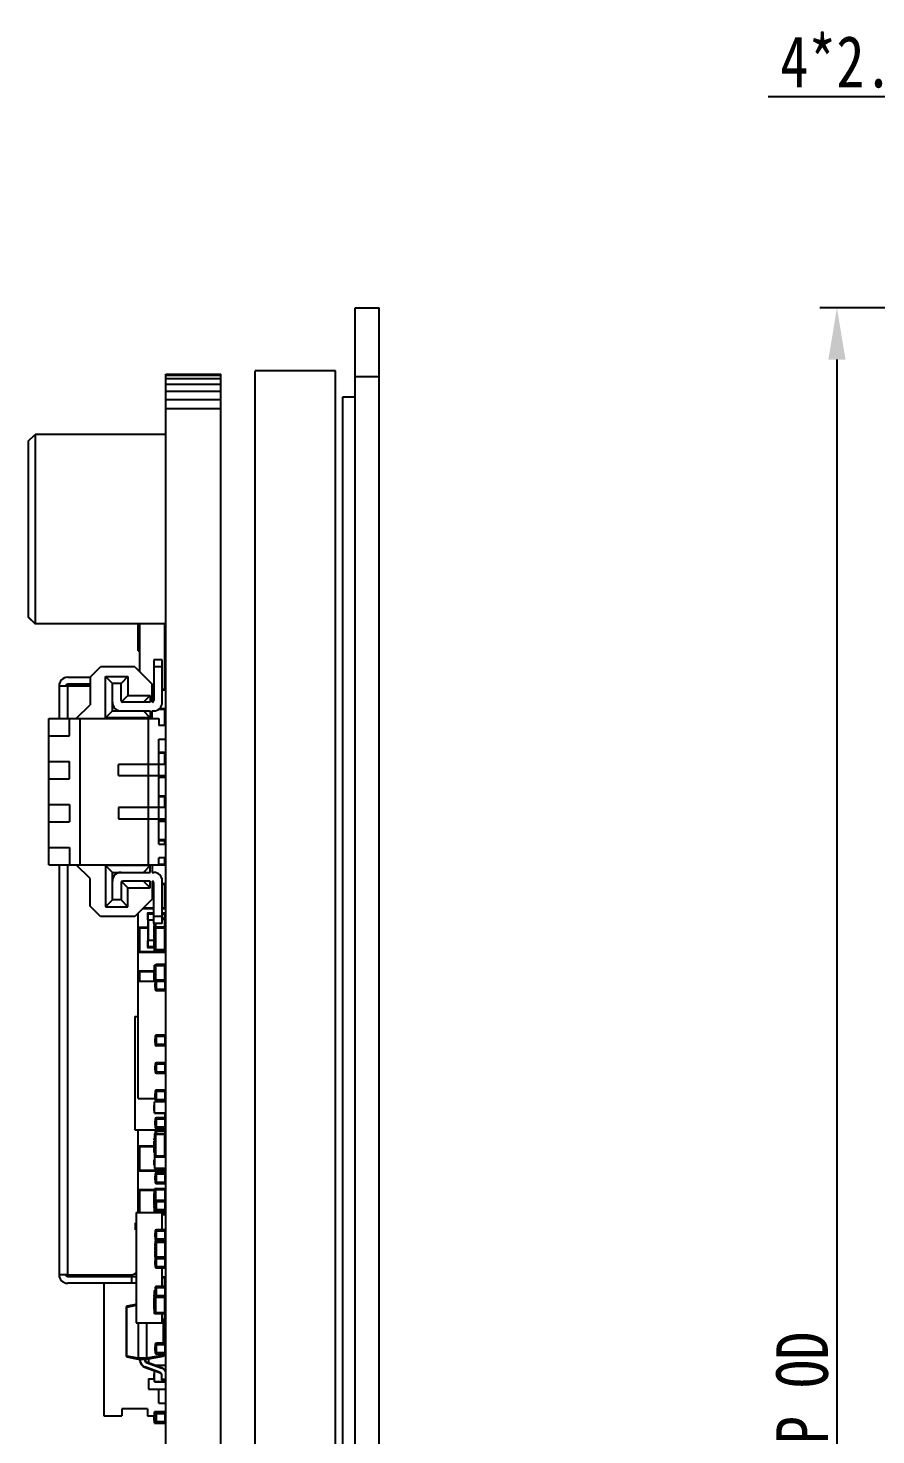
# Model space of a CAD drawing. Header units: millimetres. Extents: x 0 to 297, y 0 to 210.
# Drawn here: x 28.69 to 53.32, y 115.57 to 156.42 of the extents above; entities that cross this region are included whole.
import ezdxf

# ---------------------------------------------------------------- set-up
doc = ezdxf.new("R2010")
doc.units = ezdxf.units.MM
doc.header["$PDMODE"] = 3
doc.header["$PDSIZE"] = 8
doc.linetypes.add('solid', pattern=[0])
doc.layers.get('0').update_dxf_attribs({"linetype": 'CONTINUOUS'})
doc.layers.get('Defpoints').update_dxf_attribs({"linetype": 'CONTINUOUS'})
doc.layers.add('100', color=1, linetype='solid')
doc.styles.get("Standard").update_dxf_attribs({"font": 'txt', "width": 0.8})
doc.dimstyles.new('X0_5', dxfattribs={"dimscale": 0.5, "dimtxt": 2, "dimasz": 2, "dimexe": 1, "dimexo": 1, "dimgap": 0.5, "dimtad": 1, "dimtoh": 1, "dimzin": 0, "dimdsep": 46, "dimtxsty": 'STANDARD', "dimcen": 0, "dimclrd": 256, "dimclrt": 256, "dimadec": 0, "dimazin": 0, "dimtp": 0.1, "dimtm": 0.1, "dimtfac": 1, "dimtofl": 0, "dimtmove": 0, "dimatfit": 3, "dimfxl": 1, "dimtolj": 1, "dimtzin": 0, "dimarcsym": 0})

# ---------------------------------------------------------------- blocks, each defined once
blk = doc.blocks.new('*D35')
at = {"layer": '100', "color": 0, "lineweight": -2}
for p, q in [((64.094, 148.295), (51.692, 148.295)), ((64.094, 75.235), (51.692, 75.235))]:
    blk.add_line(p, q, dxfattribs=at)
at = {"layer": '100', "lineweight": -2}
blk.add_line((52.192, 146.795), (52.192, 76.735), dxfattribs=at)
at = {"layer": '100'}
for points in [[(52.442, 146.795), (51.942, 146.795), (52.192, 148.295)], [(51.942, 76.735), (52.442, 76.735), (52.192, 75.235)]]:
    blk.add_solid(points, dxfattribs=at)
at = {"layer": 'Defpoints', "color": 0}
for p in [(64.594, 148.295), (52.192, 75.235), (64.594, 75.235)]:
    blk.add_point(p, dxfattribs=at)
at = {"layer": '100', "insert": (51.192, 111.622), "char_height": 1.5, "attachment_point": 5, "rotation": 90}
blk.add_mtext('\\A1;73.06%%p0.05 TP OD', dxfattribs=at)
blk = doc.blocks.new('*D36')
at = {"layer": '100', "color": 0, "lineweight": -2}
for p, q in [((65.464, 143.865), (55.891, 143.865)), ((65.464, 85.665), (55.891, 85.665))]:
    blk.add_line(p, q, dxfattribs=at)
at = {"layer": '100', "lineweight": -2}
blk.add_line((56.391, 142.365), (56.391, 87.165), dxfattribs=at)
at = {"layer": '100'}
for points in [[(56.641, 142.365), (56.141, 142.365), (56.391, 143.865)], [(56.141, 87.165), (56.641, 87.165), (56.391, 85.665)]]:
    blk.add_solid(points, dxfattribs=at)
at = {"layer": 'Defpoints', "color": 0}
for p in [(65.964, 143.865), (56.391, 85.665), (65.964, 85.665)]:
    blk.add_point(p, dxfattribs=at)
at = {"layer": '100', "insert": (55.391, 113.902), "char_height": 1.5, "attachment_point": 5, "rotation": 90}
blk.add_mtext('\\A1;58.20%%p0.10 TP VA', dxfattribs=at)
blk = doc.blocks.new('*D37')
at = {"layer": '100', "lineweight": -2}
for p, q in [((50.192, 154.436), (56.042, 154.436)), ((56.042, 154.436), (62.059, 148.708))]:
    blk.add_line(p, q, dxfattribs=at)
at = {"layer": '100'}
blk.add_solid([(61.887, 148.527), (62.232, 148.889), (63.146, 147.674)], dxfattribs=at)
at = {"layer": 'Defpoints', "color": 0}
for p in [(63.146, 147.674), (64.594, 146.295)]:
    blk.add_point(p, dxfattribs=at)
at = {"layer": '100', "insert": (52.992, 155.436), "char_height": 1.5, "attachment_point": 5}
blk.add_mtext('\\A1;4*2.00', dxfattribs=at)

msp = doc.modelspace()

# ---------------------------------------------------------------- linework, layer by layer
at = {"color": 7, "linetype": 'Continuous'}
for p, q in [((38.188, 75.235), (38.188, 148.295)), ((38.188, 148.295), (38.888, 148.295)), ((38.888, 75.235), (38.888, 148.295)), ((32.688, 77.363), (32.688, 146.371)), ((32.688, 146.371), (34.288, 146.371)), ((32.688, 146.346), (34.288, 146.346)), ((34.288, 77.363), (34.288, 146.371)), ((35.288, 77.265), (35.288, 146.465)), ((37.618, 146.465), (35.288, 146.465)), ((37.618, 77.265), (37.618, 146.465)), ((38.888, 146.295), (38.188, 146.295)), ((32.688, 146.245), (34.288, 146.245)), ((32.688, 146.085), (34.288, 146.085)), ((32.688, 145.876), (34.288, 145.876)), ((32.688, 145.633), (34.288, 145.633)), ((37.838, 81.615), (37.838, 145.715)), ((37.838, 145.715), (38.188, 145.715)), ((32.688, 145.372), (34.288, 145.372)), ((28.688, 144.421), (28.888, 144.621)), ((28.688, 144.421), (28.688, 139.316)), ((28.888, 144.621), (28.888, 139.116)), ((32.688, 144.621), (28.888, 144.621)), ((28.688, 139.321), (28.888, 139.121)), ((28.688, 139.316), (28.888, 139.116)), ((32.688, 139.121), (28.888, 139.121)), ((31.888, 139.116), (28.888, 139.116)), ((31.888, 138.333), (31.888, 139.121)), ((31.923, 139.121), (31.923, 137.736)), ((32.653, 139.121), (32.653, 137.222)), ((32.688, 139.116), (32.653, 139.116)), ((32.688, 138.956), (32.653, 138.956)), ((32.663, 138.931), (32.653, 138.931)), ((32.657, 138.921), (32.657, 138.312)), ((32.663, 138.921), (32.663, 138.931)), ((32.657, 138.891), (32.688, 138.891)), ((32.657, 138.86), (32.688, 138.86)), ((31.923, 138.46), (31.888, 138.46)), ((31.888, 138.333), (31.923, 138.333)), ((32.663, 138.301), (32.653, 138.301)), ((32.688, 138.276), (32.653, 138.276)), ((32.657, 138.373), (32.688, 138.373)), ((32.663, 138.312), (32.663, 138.301)), ((30.488, 137.571), (30.788, 137.871)), ((31.788, 137.871), (30.788, 137.871)), ((31.788, 137.871), (32.288, 137.371)), ((32.338, 138.071), (32.338, 136.891)), ((32.588, 138.071), (32.338, 138.071)), ((32.588, 137.871), (32.338, 137.871)), ((32.588, 136.841), (32.588, 138.071)), ((29.588, 137.317), (29.588, 136.371)), ((29.588, 137.317), (29.838, 137.317)), ((29.838, 137.567), (30.488, 137.567)), ((30.488, 137.367), (29.838, 137.367)), ((29.838, 136.371), (29.838, 137.317)), ((29.838, 137.317), (30.488, 137.317)), ((30.488, 137.571), (30.488, 136.771)), ((30.938, 136.391), (30.938, 137.591)), ((30.938, 137.591), (31.138, 137.391)), ((30.938, 137.591), (31.588, 137.591)), ((31.138, 136.591), (31.138, 137.391)), ((31.388, 137.391), (31.138, 137.391)), ((31.588, 137.591), (31.388, 137.391)), ((31.388, 136.891), (31.388, 137.391)), ((31.588, 137.591), (31.588, 137.041)), ((32.288, 136.841), (32.288, 137.371)), ((32.653, 137.377), (32.688, 137.377)), ((31.588, 137.041), (31.403, 136.856)), ((31.588, 137.041), (32.238, 137.041)), ((32.238, 137.041), (32.038, 136.841)), ((32.238, 137.041), (32.238, 136.841)), ((32.288, 137.222), (32.338, 137.222)), ((32.288, 137.202), (32.338, 137.202)), ((32.588, 137.222), (32.653, 137.222)), ((32.588, 137.202), (32.688, 137.202)), ((30.088, 136.371), (30.488, 136.771)), ((30.938, 136.391), (31.138, 136.591)), ((31.138, 136.591), (32.238, 136.591)), ((32.238, 136.841), (31.438, 136.841)), ((32.238, 136.391), (32.038, 136.591)), ((32.238, 136.591), (32.238, 136.391)), ((32.288, 136.371), (32.288, 136.591)), ((32.288, 136.591), (32.338, 136.591)), ((32.653, 136.632), (32.473, 136.632)), ((32.688, 136.652), (32.499, 136.652)), ((32.653, 136.632), (32.653, 136.171)), ((32.653, 136.477), (32.688, 136.477)), ((32.653, 136.475), (32.688, 136.475)), ((29.288, 132.121), (29.288, 136.371)), ((29.288, 136.371), (32.488, 136.371)), ((29.888, 135.871), (29.888, 136.371)), ((30.188, 136.371), (30.188, 132.121)), ((32.238, 136.391), (30.938, 136.391)), ((32.188, 132.121), (32.188, 136.371)), ((32.488, 136.371), (32.488, 136.171)), ((32.688, 136.171), (32.488, 136.171)), ((32.653, 136.301), (32.688, 136.301)), ((29.288, 135.871), (29.888, 135.871)), ((32.488, 132.721), (32.488, 135.771)), ((32.488, 135.771), (32.688, 135.771)), ((32.688, 135.382), (32.488, 135.382)), ((32.653, 135.362), (32.488, 135.362)), ((32.653, 135.362), (32.653, 135.031)), ((29.288, 135.121), (29.888, 135.121)), ((29.888, 134.621), (29.888, 135.121)), ((31.313, 134.711), (31.313, 135.031)), ((32.688, 135.031), (31.313, 135.031)), ((32.653, 135.207), (32.688, 135.207)), ((32.653, 135.205), (32.688, 135.205)), ((29.288, 134.621), (29.888, 134.621)), ((31.313, 134.711), (32.688, 134.711)), ((32.488, 134.682), (32.653, 134.682)), ((32.488, 134.662), (32.688, 134.662)), ((32.653, 134.711), (32.653, 134.682)), ((32.688, 134.112), (32.488, 134.112)), ((32.653, 134.092), (32.488, 134.092)), ((32.653, 134.092), (32.653, 133.781)), ((29.288, 133.871), (29.888, 133.871)), ((29.888, 133.871), (29.888, 133.371)), ((31.313, 133.781), (31.313, 133.461)), ((32.688, 133.781), (31.313, 133.781)), ((32.653, 133.937), (32.688, 133.937)), ((32.653, 133.935), (32.688, 133.935)), ((29.288, 133.371), (29.888, 133.371)), ((31.313, 133.461), (32.688, 133.461)), ((32.488, 133.412), (32.653, 133.412)), ((32.488, 133.392), (32.688, 133.392)), ((32.653, 133.461), (32.653, 133.412)), ((32.688, 132.842), (32.488, 132.842)), ((32.653, 132.822), (32.488, 132.822)), ((32.653, 132.822), (32.653, 132.721)), ((29.288, 132.621), (29.888, 132.621)), ((29.888, 132.621), (29.888, 132.121)), ((32.488, 132.721), (32.688, 132.721)), ((29.288, 132.121), (32.488, 132.121)), ((29.588, 132.121), (29.588, 120.217)), ((29.838, 120.217), (29.838, 132.121)), ((30.488, 131.721), (30.088, 132.121)), ((30.938, 132.101), (30.938, 130.901)), ((30.938, 132.101), (31.138, 131.901)), ((32.238, 132.101), (30.938, 132.101)), ((32.238, 132.101), (32.038, 131.901)), ((32.238, 131.901), (32.238, 132.101)), ((32.288, 132.121), (32.288, 131.901)), ((32.488, 132.121), (32.488, 132.321)), ((32.688, 132.321), (32.488, 132.321)), ((32.488, 132.142), (32.653, 132.142)), ((32.488, 132.122), (32.688, 132.122)), ((32.653, 132.321), (32.653, 132.142)), ((32.653, 132.297), (32.688, 132.297)), ((30.488, 130.921), (30.488, 131.721)), ((31.138, 131.101), (31.138, 131.901)), ((31.138, 131.901), (32.238, 131.901)), ((31.388, 131.601), (31.388, 131.101)), ((31.588, 131.451), (31.403, 131.636)), ((32.238, 131.651), (31.438, 131.651)), ((32.238, 131.451), (32.038, 131.651)), ((32.238, 131.451), (32.238, 131.651)), ((32.288, 131.901), (32.338, 131.901)), ((32.288, 131.651), (32.288, 131.121)), ((32.338, 131.572), (32.288, 131.572)), ((32.338, 131.552), (32.288, 131.552)), ((32.338, 130.421), (32.338, 131.601)), ((32.588, 130.421), (32.588, 131.651)), ((32.688, 131.572), (32.588, 131.572)), ((32.653, 131.552), (32.588, 131.552)), ((32.653, 131.552), (32.653, 130.872)), ((31.588, 130.901), (31.588, 131.451)), ((31.588, 131.451), (32.238, 131.451)), ((32.653, 131.397), (32.688, 131.397)), ((32.653, 131.395), (32.688, 131.395)), ((30.788, 130.621), (30.488, 130.921)), ((30.938, 130.901), (31.138, 131.101)), ((30.938, 130.901), (31.588, 130.901)), ((31.388, 131.101), (31.138, 131.101)), ((31.588, 130.901), (31.388, 131.101)), ((32.288, 131.121), (31.788, 130.621)), ((32.019, 130.852), (32.338, 130.852)), ((32.039, 130.872), (32.338, 130.872)), ((32.588, 130.872), (32.653, 130.872)), ((32.588, 130.852), (32.688, 130.852)), ((32.688, 131.057), (32.653, 131.057)), ((32.653, 131.027), (32.688, 131.027)), ((31.788, 130.621), (30.788, 130.621)), ((31.888, 125.331), (31.888, 130.721)), ((32.153, 130.7), (32.153, 130.52)), ((32.153, 130.7), (32.338, 130.7)), ((32.153, 130.52), (32.338, 130.52)), ((32.163, 130.52), (32.163, 129.92)), ((32.173, 130.52), (32.173, 130.72)), ((32.338, 130.72), (32.173, 130.72)), ((32.183, 129.92), (32.183, 130.52)), ((32.588, 130.621), (32.338, 130.621)), ((32.588, 130.421), (32.338, 130.421)), ((32.353, 130.385), (32.353, 130.421)), ((32.363, 130.408), (32.353, 130.408)), ((32.363, 130.385), (32.353, 130.385)), ((32.353, 130.247), (32.353, 130.349)), ((32.363, 130.349), (32.353, 130.349)), ((32.363, 129.631), (32.363, 130.421)), ((32.388, 130.421), (32.388, 130.311)), ((32.653, 130.72), (32.588, 130.72)), ((32.588, 130.7), (32.673, 130.7)), ((32.688, 130.56), (32.588, 130.56)), ((32.663, 130.535), (32.588, 130.535)), ((32.653, 130.72), (32.653, 130.56)), ((32.663, 130.311), (32.663, 130.535)), ((32.688, 130.46), (32.663, 130.46)), ((32.673, 130.56), (32.673, 130.7)), ((32.163, 130.302), (31.888, 130.302)), ((31.923, 130.127), (31.888, 130.127)), ((31.923, 130.097), (31.888, 130.097)), ((31.923, 130.097), (31.888, 130.097)), ((31.923, 130.096), (31.888, 130.096)), ((31.923, 130.096), (31.888, 130.096)), ((31.923, 129.922), (31.888, 129.922)), ((31.923, 130.282), (31.923, 129.602)), ((32.163, 130.282), (31.923, 130.282)), ((32.153, 129.92), (32.153, 129.74)), ((32.353, 129.92), (32.153, 129.92)), ((32.173, 129.72), (32.173, 129.92)), ((32.363, 130.297), (32.353, 130.297)), ((32.363, 130.247), (32.353, 130.247)), ((32.353, 130.132), (32.353, 130.233)), ((32.363, 130.233), (32.353, 130.233)), ((32.363, 130.173), (32.353, 130.173)), ((32.363, 130.16), (32.353, 130.16)), ((32.363, 130.137), (32.353, 130.137)), ((32.363, 130.132), (32.353, 130.132)), ((32.353, 129.998), (32.353, 130.118)), ((32.363, 130.118), (32.353, 130.118)), ((32.363, 130.1), (32.353, 130.1)), ((32.363, 130.048), (32.353, 130.048)), ((32.363, 129.998), (32.353, 129.998)), ((32.353, 129.883), (32.353, 129.985)), ((32.363, 129.985), (32.353, 129.985)), ((32.688, 130.311), (32.363, 130.311)), ((32.363, 130.261), (32.388, 130.261)), ((32.388, 130.211), (32.363, 130.211)), ((32.388, 130.286), (32.388, 129.656)), ((32.663, 130.286), (32.388, 130.286)), ((32.663, 129.656), (32.663, 130.286)), ((32.688, 130.211), (32.663, 130.211)), ((32.688, 129.98), (32.663, 129.98)), ((31.923, 129.76), (31.888, 129.76)), ((31.923, 129.757), (31.888, 129.757)), ((31.888, 129.582), (32.688, 129.582)), ((31.923, 129.602), (32.653, 129.602)), ((32.363, 129.74), (32.153, 129.74)), ((32.173, 129.72), (32.363, 129.72)), ((32.363, 129.883), (32.353, 129.883)), ((32.353, 129.767), (32.353, 129.869)), ((32.363, 129.869), (32.353, 129.869)), ((32.363, 129.818), (32.353, 129.818)), ((32.363, 129.767), (32.353, 129.767)), ((32.388, 129.731), (32.363, 129.731)), ((32.363, 129.681), (32.388, 129.681)), ((32.688, 129.631), (32.363, 129.631)), ((32.663, 129.656), (32.388, 129.656)), ((32.653, 129.631), (32.653, 129.602)), ((32.688, 129.88), (32.663, 129.88)), ((32.673, 129.74), (32.663, 129.74)), ((32.688, 129.731), (32.663, 129.731)), ((32.673, 129.74), (32.673, 129.88)), ((32.673, 129.757), (32.688, 129.757)), ((32.363, 128.741), (32.363, 129.211)), ((32.688, 129.211), (32.363, 129.211)), ((32.363, 129.161), (32.388, 129.161)), ((32.388, 129.111), (32.363, 129.111)), ((32.388, 129.186), (32.388, 128.759)), ((32.663, 129.186), (32.388, 129.186)), ((32.414, 129.211), (32.414, 129.223)), ((32.657, 129.223), (32.414, 129.223)), ((32.657, 129.223), (32.657, 129.211)), ((32.663, 128.773), (32.663, 129.186)), ((32.688, 129.111), (32.663, 129.111)), ((32.363, 129.032), (31.888, 129.032)), ((31.923, 128.857), (31.888, 128.857)), ((31.923, 128.813), (31.888, 128.813)), ((31.923, 128.809), (31.888, 128.809)), ((31.923, 128.809), (31.888, 128.809)), ((31.888, 128.741), (32.383, 128.741)), ((31.923, 129.012), (31.923, 128.741)), ((32.363, 129.012), (31.923, 129.012)), ((32.353, 129.036), (32.353, 129.072)), ((32.363, 129.072), (32.353, 129.072)), ((32.363, 129.059), (32.353, 129.059)), ((32.363, 129.036), (32.353, 129.036)), ((32.353, 128.897), (32.353, 128.999)), ((32.363, 128.999), (32.353, 128.999)), ((32.363, 128.947), (32.353, 128.947)), ((32.363, 128.897), (32.353, 128.897)), ((32.353, 128.782), (32.353, 128.884)), ((32.363, 128.884), (32.353, 128.884)), ((32.363, 128.782), (32.353, 128.782)), ((32.353, 128.741), (32.353, 128.768)), ((32.363, 128.768), (32.353, 128.768)), ((32.383, 128.743), (32.383, 128.499)), ((32.383, 128.743), (32.657, 128.743)), ((32.414, 128.469), (32.414, 128.774)), ((32.657, 128.774), (32.414, 128.774)), ((32.657, 128.774), (32.657, 128.469)), ((32.657, 128.743), (32.688, 128.743)), ((32.381, 128.565), (32.381, 128.672)), ((32.381, 128.672), (32.383, 128.672)), ((32.381, 128.627), (32.383, 128.627)), ((32.383, 128.609), (32.381, 128.609)), ((32.381, 128.565), (32.383, 128.565)), ((32.383, 128.565), (32.381, 128.565)), ((32.657, 128.499), (32.383, 128.499)), ((32.414, 128.469), (32.657, 128.469)), ((32.678, 128.477), (32.678, 127.166)), ((32.678, 128.392), (32.688, 128.392)), ((32.685, 128.487), (32.688, 128.487)), ((32.678, 127.942), (32.688, 127.942)), ((31.788, 127.72), (31.788, 124.42)), ((31.788, 127.72), (31.888, 127.72)), ((32.678, 127.592), (32.688, 127.592)), ((32.381, 126.965), (32.381, 127.072)), ((32.381, 127.072), (32.383, 127.072)), ((32.383, 127.143), (32.383, 126.899)), ((32.383, 127.143), (32.657, 127.143)), ((32.414, 126.869), (32.414, 127.174)), ((32.657, 127.174), (32.414, 127.174)), ((32.657, 127.174), (32.657, 126.869)), ((32.657, 127.143), (32.688, 127.143)), ((32.678, 127.217), (32.688, 127.217)), ((32.381, 127.027), (32.383, 127.027)), ((32.383, 127.009), (32.381, 127.009)), ((32.381, 126.965), (32.383, 126.965)), ((32.383, 126.965), (32.381, 126.965)), ((32.657, 126.899), (32.383, 126.899)), ((32.414, 126.869), (32.657, 126.869)), ((32.678, 126.877), (32.678, 126.366)), ((32.688, 126.835), (32.678, 126.835)), ((32.381, 126.165), (32.381, 126.272)), ((32.381, 126.272), (32.383, 126.272)), ((32.383, 126.343), (32.383, 126.099)), ((32.383, 126.343), (32.657, 126.343)), ((32.414, 126.069), (32.414, 126.374)), ((32.657, 126.374), (32.414, 126.374)), ((32.657, 126.374), (32.657, 126.069)), ((32.657, 126.343), (32.688, 126.343)), ((32.688, 126.505), (32.678, 126.505)), ((32.688, 126.505), (32.678, 126.505)), ((32.688, 126.492), (32.678, 126.492)), ((32.381, 126.227), (32.383, 126.227)), ((32.383, 126.209), (32.381, 126.209)), ((32.381, 126.165), (32.383, 126.165)), ((32.383, 126.165), (32.381, 126.165)), ((32.657, 126.099), (32.383, 126.099)), ((32.414, 126.069), (32.657, 126.069)), ((32.678, 126.077), (32.678, 125.566)), ((32.688, 126.035), (32.678, 126.035)), ((32.381, 125.365), (32.381, 125.472)), ((32.381, 125.472), (32.383, 125.472)), ((32.381, 125.427), (32.383, 125.427)), ((32.383, 125.543), (32.383, 125.299)), ((32.383, 125.543), (32.657, 125.543)), ((32.414, 125.269), (32.414, 125.574)), ((32.657, 125.574), (32.414, 125.574)), ((32.657, 125.574), (32.657, 125.269)), ((32.657, 125.543), (32.688, 125.543)), ((32.678, 125.705), (32.688, 125.705)), ((32.688, 125.705), (32.678, 125.705)), ((31.888, 125.331), (32.383, 125.331)), ((32.353, 124.986), (32.353, 125.144)), ((32.363, 125.144), (32.353, 125.144)), ((32.363, 125.065), (32.353, 125.065)), ((32.363, 124.905), (32.363, 125.235)), ((32.688, 125.235), (32.363, 125.235)), ((32.383, 125.409), (32.381, 125.409)), ((32.381, 125.365), (32.383, 125.365)), ((32.383, 125.365), (32.381, 125.365)), ((32.657, 125.299), (32.383, 125.299)), ((32.414, 125.268), (32.414, 125.269)), ((32.414, 125.269), (32.657, 125.269)), ((32.414, 125.268), (32.657, 125.268)), ((32.657, 125.269), (32.657, 125.268)), ((32.668, 125.235), (32.668, 125.27)), ((32.363, 124.986), (32.353, 124.986)), ((32.363, 124.986), (32.353, 124.986)), ((32.363, 124.905), (32.688, 124.905)), ((32.688, 124.905), (32.363, 124.905)), ((32.381, 124.572), (32.381, 124.677)), ((32.381, 124.677), (32.383, 124.677)), ((32.383, 124.743), (32.383, 124.499)), ((32.383, 124.743), (32.657, 124.743)), ((32.414, 124.468), (32.414, 124.773)), ((32.657, 124.773), (32.414, 124.773)), ((32.657, 124.773), (32.657, 124.468)), ((32.657, 124.743), (32.688, 124.743)), ((32.668, 124.771), (32.668, 124.905)), ((32.688, 124.782), (32.668, 124.782)), ((32.678, 124.905), (32.678, 124.782)), ((31.788, 124.42), (32.402, 124.42)), ((31.888, 122.02), (31.888, 124.42)), ((32.363, 124.311), (32.363, 123.305)), ((32.688, 124.311), (32.363, 124.311)), ((32.363, 124.261), (32.388, 124.261)), ((32.388, 124.211), (32.363, 124.211)), ((32.383, 124.589), (32.381, 124.589)), ((32.381, 124.581), (32.383, 124.581)), ((32.381, 124.57), (32.381, 124.572)), ((32.383, 124.572), (32.381, 124.572)), ((32.381, 124.57), (32.383, 124.57)), ((32.381, 124.311), (32.381, 124.327)), ((32.381, 124.327), (32.383, 124.327)), ((32.657, 124.499), (32.383, 124.499)), ((32.383, 124.392), (32.383, 124.311)), ((32.383, 124.392), (32.657, 124.392)), ((32.388, 124.286), (32.388, 123.656)), ((32.663, 124.286), (32.388, 124.286)), ((32.414, 124.468), (32.657, 124.468)), ((32.414, 124.311), (32.414, 124.423)), ((32.657, 124.423), (32.414, 124.423)), ((32.657, 124.423), (32.657, 124.311)), ((32.657, 124.392), (32.688, 124.392)), ((32.663, 123.656), (32.663, 124.286)), ((32.688, 124.211), (32.663, 124.211)), ((32.668, 124.421), (32.668, 124.47)), ((32.353, 123.952), (31.888, 123.952)), ((31.923, 123.932), (31.923, 123.252)), ((32.353, 123.932), (31.923, 123.932)), ((32.353, 124.136), (32.353, 124.173)), ((32.363, 124.173), (32.353, 124.173)), ((32.363, 124.16), (32.353, 124.16)), ((32.363, 124.137), (32.353, 124.137)), ((32.363, 124.136), (32.353, 124.136)), ((32.353, 123.998), (32.353, 124.1)), ((32.363, 124.1), (32.353, 124.1)), ((32.363, 124.048), (32.353, 124.048)), ((32.363, 123.998), (32.353, 123.998)), ((32.363, 123.998), (32.353, 123.998)), ((32.353, 123.883), (32.353, 123.985)), ((32.363, 123.985), (32.353, 123.985)), ((32.363, 123.883), (32.353, 123.883)), ((32.363, 123.883), (32.353, 123.883)), ((32.353, 123.767), (32.353, 123.869)), ((32.363, 123.869), (32.353, 123.869)), ((32.363, 123.818), (32.353, 123.818)), ((31.923, 123.777), (31.888, 123.777)), ((31.888, 123.489), (31.923, 123.489)), ((31.888, 123.488), (31.923, 123.488)), ((31.923, 123.407), (31.888, 123.407)), ((32.363, 123.767), (32.353, 123.767)), ((32.363, 123.767), (32.353, 123.767)), ((32.353, 123.397), (32.353, 123.554)), ((32.363, 123.554), (32.353, 123.554)), ((32.363, 123.551), (32.353, 123.551)), ((32.363, 123.401), (32.353, 123.401)), ((32.363, 123.397), (32.353, 123.397)), ((32.363, 123.397), (32.353, 123.397)), ((32.388, 123.731), (32.363, 123.731)), ((32.363, 123.681), (32.388, 123.681)), ((32.688, 123.631), (32.363, 123.631)), ((32.688, 123.631), (32.363, 123.631)), ((32.663, 123.656), (32.388, 123.656)), ((32.688, 123.731), (32.663, 123.731)), ((31.888, 123.232), (32.688, 123.232)), ((31.923, 123.252), (32.653, 123.252)), ((32.688, 123.305), (32.363, 123.305)), ((32.688, 123.305), (32.363, 123.305)), ((32.381, 122.972), (32.381, 123.077)), ((32.381, 123.077), (32.383, 123.077)), ((32.383, 122.989), (32.381, 122.989)), ((32.381, 122.981), (32.383, 122.981)), ((32.383, 123.143), (32.383, 122.899)), ((32.383, 123.143), (32.657, 123.143)), ((32.414, 122.868), (32.414, 123.173)), ((32.657, 123.173), (32.414, 123.173)), ((32.653, 123.305), (32.653, 123.252)), ((32.657, 123.173), (32.657, 122.868)), ((32.657, 123.143), (32.688, 123.143)), ((32.363, 122.682), (31.888, 122.682)), ((31.923, 122.662), (31.923, 122.02)), ((32.363, 122.662), (31.923, 122.662)), ((32.353, 122.472), (32.353, 122.574)), ((32.363, 122.574), (32.353, 122.574)), ((32.363, 122.03), (32.363, 122.71)), ((32.688, 122.71), (32.363, 122.71)), ((32.363, 122.66), (32.388, 122.66)), ((32.363, 122.61), (32.388, 122.61)), ((32.381, 122.97), (32.381, 122.972)), ((32.383, 122.972), (32.381, 122.972)), ((32.381, 122.97), (32.383, 122.97)), ((32.657, 122.899), (32.383, 122.899)), ((32.388, 122.685), (32.388, 122.359)), ((32.663, 122.685), (32.388, 122.685)), ((32.414, 122.868), (32.657, 122.868)), ((32.663, 122.685), (32.663, 122.372)), ((32.663, 122.61), (32.688, 122.61)), ((31.923, 122.507), (31.888, 122.507)), ((31.888, 122.219), (31.923, 122.219)), ((31.888, 122.218), (31.923, 122.218)), ((32.363, 122.524), (32.353, 122.524)), ((32.363, 122.472), (32.353, 122.472)), ((32.353, 122.357), (32.353, 122.459)), ((32.363, 122.459), (32.353, 122.459)), ((32.363, 122.453), (32.353, 122.453)), ((32.363, 122.404), (32.353, 122.404)), ((32.363, 122.359), (32.353, 122.359)), ((32.363, 122.357), (32.353, 122.357)), ((32.353, 122.242), (32.353, 122.344)), ((32.363, 122.344), (32.353, 122.344)), ((32.363, 122.293), (32.353, 122.293)), ((32.363, 122.242), (32.353, 122.242)), ((32.353, 122.169), (32.353, 122.205)), ((32.363, 122.205), (32.353, 122.205)), ((32.363, 122.196), (32.353, 122.196)), ((32.363, 122.169), (32.353, 122.169)), ((32.381, 122.164), (32.381, 122.271)), ((32.381, 122.271), (32.383, 122.271)), ((32.381, 122.226), (32.383, 122.226)), ((32.383, 122.208), (32.381, 122.208)), ((32.381, 122.164), (32.383, 122.164)), ((32.383, 122.164), (32.381, 122.164)), ((32.383, 122.342), (32.383, 122.098)), ((32.383, 122.342), (32.657, 122.342)), ((32.414, 122.068), (32.414, 122.373)), ((32.657, 122.373), (32.414, 122.373)), ((32.657, 122.373), (32.657, 122.068)), ((32.657, 122.342), (32.688, 122.342)), ((32.663, 122.507), (32.688, 122.507)), ((32.663, 122.505), (32.688, 122.505)), ((31.828, 122.02), (31.828, 118.82)), ((31.828, 122.02), (32.588, 122.02)), ((31.923, 122.137), (31.888, 122.137)), ((32.363, 122.13), (32.383, 122.13)), ((32.363, 122.08), (32.388, 122.08)), ((32.688, 122.03), (32.363, 122.03)), ((32.657, 122.098), (32.383, 122.098)), ((32.388, 122.082), (32.388, 122.055)), ((32.663, 122.055), (32.388, 122.055)), ((32.414, 122.068), (32.657, 122.068)), ((32.588, 121.523), (32.588, 122.02)), ((32.588, 121.982), (32.653, 121.982)), ((32.588, 121.962), (32.688, 121.962)), ((32.653, 122.03), (32.653, 121.982)), ((32.663, 122.069), (32.663, 122.055)), ((31.808, 121.52), (31.808, 121.72)), ((31.808, 121.72), (31.828, 121.72)), ((31.808, 121.52), (31.828, 121.52)), ((32.381, 121.314), (32.381, 121.421)), ((32.381, 121.421), (32.383, 121.421)), ((32.381, 121.376), (32.383, 121.376)), ((32.383, 121.358), (32.381, 121.358)), ((32.383, 121.492), (32.383, 121.249)), ((32.383, 121.492), (32.657, 121.492)), ((32.414, 121.218), (32.414, 121.523)), ((32.657, 121.523), (32.414, 121.523)), ((32.657, 121.523), (32.657, 121.218)), ((32.657, 121.492), (32.688, 121.492)), ((32.381, 121.314), (32.383, 121.314)), ((32.383, 121.314), (32.381, 121.314)), ((32.381, 121.046), (32.381, 121.12)), ((32.381, 121.12), (32.383, 121.12)), ((32.381, 121.109), (32.383, 121.109)), ((32.383, 121.057), (32.381, 121.057)), ((32.381, 121.046), (32.383, 121.046)), ((32.381, 120.944), (32.381, 121.018)), ((32.383, 121.018), (32.381, 121.018)), ((32.381, 120.981), (32.383, 120.981)), ((32.383, 120.944), (32.381, 120.944)), ((32.657, 121.249), (32.383, 121.249)), ((32.383, 121.195), (32.383, 120.449)), ((32.383, 121.195), (32.657, 121.195)), ((32.383, 121.164), (32.688, 121.164)), ((32.389, 121.164), (32.386, 121.164)), ((32.414, 120.418), (32.414, 121.218)), ((32.414, 121.218), (32.657, 121.218)), ((32.657, 121.218), (32.657, 120.418)), ((32.657, 121.195), (32.688, 121.195)), ((32.685, 121.235), (32.688, 121.235)), ((32.686, 121.237), (32.688, 121.237)), ((32.381, 120.837), (32.381, 120.914)), ((32.381, 120.914), (32.383, 120.914)), ((32.381, 120.837), (32.383, 120.837)), ((32.381, 120.739), (32.381, 120.813)), ((32.383, 120.813), (32.381, 120.813)), ((32.381, 120.777), (32.383, 120.777)), ((32.383, 120.739), (32.381, 120.739)), ((32.381, 120.514), (32.381, 120.621)), ((32.381, 120.621), (32.383, 120.621)), ((32.381, 120.576), (32.383, 120.576)), ((32.383, 120.558), (32.381, 120.558)), ((32.383, 120.692), (32.657, 120.692)), ((32.657, 120.723), (32.414, 120.723)), ((32.657, 120.692), (32.688, 120.692)), ((29.838, 120.217), (29.588, 120.217)), ((29.838, 120.217), (31.688, 120.217)), ((29.838, 120.167), (31.828, 120.167)), ((30.888, 120.215), (30.888, 120.167)), ((31.688, 120.167), (31.688, 119.967)), ((32.381, 120.514), (32.383, 120.514)), ((32.383, 120.514), (32.381, 120.514)), ((32.657, 120.449), (32.383, 120.449)), ((32.414, 120.418), (32.657, 120.418)), ((32.588, 119.873), (32.588, 120.418)), ((32.688, 120.142), (32.588, 120.142)), ((32.653, 120.122), (32.588, 120.122)), ((32.653, 120.122), (32.653, 119.873)), ((31.828, 119.967), (29.838, 119.967)), ((30.888, 119.967), (30.888, 116.114)), ((32.363, 119.08), (32.363, 119.76)), ((32.381, 119.76), (32.363, 119.76)), ((32.363, 119.71), (32.381, 119.71)), ((32.381, 119.664), (32.381, 119.771)), ((32.381, 119.771), (32.383, 119.771)), ((32.381, 119.726), (32.383, 119.726)), ((32.383, 119.708), (32.381, 119.708)), ((32.383, 119.842), (32.383, 119.599)), ((32.383, 119.842), (32.657, 119.842)), ((32.414, 119.568), (32.414, 119.873)), ((32.657, 119.873), (32.414, 119.873)), ((32.653, 119.967), (32.688, 119.967)), ((32.653, 119.965), (32.688, 119.965)), ((32.653, 119.956), (32.688, 119.954)), ((32.657, 119.873), (32.657, 119.568)), ((32.657, 119.842), (32.688, 119.842)), ((32.688, 119.964), (32.673, 119.965)), ((31.828, 119.355), (31.558, 119.302)), ((31.558, 119.278), (31.828, 119.33)), ((31.558, 119.302), (31.558, 119.302)), ((32.353, 119.586), (32.353, 119.622)), ((32.363, 119.622), (32.353, 119.622)), ((32.363, 119.609), (32.353, 119.609)), ((32.363, 119.586), (32.353, 119.586)), ((32.353, 119.447), (32.353, 119.549)), ((32.363, 119.549), (32.353, 119.549)), ((32.363, 119.497), (32.353, 119.497)), ((32.363, 119.447), (32.353, 119.447)), ((32.353, 119.332), (32.353, 119.434)), ((32.363, 119.434), (32.353, 119.434)), ((32.363, 119.332), (32.353, 119.332)), ((32.353, 119.216), (32.353, 119.318)), ((32.363, 119.318), (32.353, 119.318)), ((32.383, 119.66), (32.363, 119.66)), ((32.381, 119.664), (32.383, 119.664)), ((32.383, 119.664), (32.381, 119.664)), ((32.657, 119.599), (32.383, 119.599)), ((32.388, 119.582), (32.388, 119.105)), ((32.414, 119.568), (32.657, 119.568)), ((32.663, 119.105), (32.663, 119.569)), ((31.538, 119.278), (31.538, 117.855)), ((31.538, 119.278), (31.558, 119.278)), ((31.558, 117.855), (31.558, 119.278)), ((32.363, 119.266), (32.353, 119.266)), ((32.363, 119.216), (32.353, 119.216)), ((32.388, 119.18), (32.363, 119.18)), ((32.363, 119.13), (32.388, 119.13)), ((32.688, 119.08), (32.363, 119.08)), ((32.663, 119.105), (32.388, 119.105)), ((32.588, 118.82), (32.588, 119.08)), ((32.653, 118.917), (32.588, 118.917)), ((32.617, 118.915), (32.617, 118.224)), ((32.638, 118.224), (32.638, 118.915)), ((32.653, 119.08), (32.653, 118.917)), ((32.653, 118.917), (32.688, 118.917)), ((32.688, 119.18), (32.663, 119.18)), ((31.828, 118.82), (32.588, 118.82)), ((31.888, 118.82), (31.888, 117.792)), ((32.138, 117.792), (32.138, 118.82)), ((32.688, 118.711), (32.638, 118.711)), ((32.381, 118.015), (32.381, 118.122)), ((32.381, 118.122), (32.383, 118.122)), ((32.381, 118.077), (32.383, 118.077)), ((32.383, 118.193), (32.383, 117.949)), ((32.383, 118.193), (32.657, 118.193)), ((32.414, 117.919), (32.414, 118.224)), ((32.657, 118.224), (32.414, 118.224)), ((32.638, 118.381), (32.688, 118.381)), ((32.688, 118.381), (32.638, 118.381)), ((32.657, 118.224), (32.657, 117.919)), ((32.657, 118.193), (32.688, 118.193)), ((31.558, 117.855), (31.538, 117.855)), ((31.888, 117.791), (31.558, 117.855)), ((31.558, 117.831), (31.888, 117.767)), ((31.888, 117.766), (31.558, 117.83)), ((32.138, 117.792), (31.888, 117.792)), ((31.888, 117.767), (32.138, 117.767)), ((31.938, 117.766), (31.888, 117.766)), ((31.938, 117.766), (31.938, 117.728)), ((31.948, 117.728), (31.938, 117.728)), ((31.948, 117.728), (31.948, 117.766)), ((32.078, 117.766), (32.078, 117.728)), ((32.088, 117.728), (32.078, 117.728)), ((32.088, 117.728), (32.088, 117.766)), ((32.138, 117.766), (32.088, 117.766)), ((32.121, 117.666), (32.124, 117.676)), ((32.121, 117.666), (32.571, 117.502)), ((32.575, 117.512), (32.124, 117.676)), ((32.617, 117.876), (32.138, 117.791)), ((32.617, 117.851), (32.138, 117.766)), ((32.138, 117.767), (32.617, 117.851)), ((32.188, 117.775), (32.188, 117.653)), ((32.383, 118.059), (32.381, 118.059)), ((32.381, 118.015), (32.383, 118.015)), ((32.383, 118.015), (32.381, 118.015)), ((32.657, 117.949), (32.383, 117.949)), ((32.414, 117.919), (32.657, 117.919)), ((32.617, 117.919), (32.617, 117.876)), ((32.638, 117.876), (32.617, 117.876)), ((32.638, 117.876), (32.638, 117.919)), ((32.073, 117.535), (32.076, 117.544)), ((32.073, 117.535), (32.524, 117.371)), ((32.527, 117.38), (32.076, 117.544)), ((32.353, 117.182), (32.353, 117.34)), ((32.363, 117.34), (32.353, 117.34)), ((32.363, 117.261), (32.353, 117.261)), ((32.362, 117.589), (32.688, 117.589)), ((32.363, 117.101), (32.363, 117.429)), ((32.527, 117.38), (32.524, 117.371)), ((32.56, 117.322), (32.57, 117.323)), ((32.56, 117.322), (32.567, 117.173)), ((32.578, 117.163), (32.57, 117.323)), ((32.575, 117.512), (32.571, 117.502)), ((32.688, 117.431), (32.676, 117.431)), ((32.188, 117.189), (32.188, 116.889)), ((32.188, 117.189), (32.353, 117.189)), ((32.188, 116.889), (32.688, 116.889)), ((32.363, 117.182), (32.353, 117.182)), ((32.363, 117.182), (32.353, 117.182)), ((32.363, 117.101), (32.688, 117.101)), ((32.688, 117.101), (32.363, 117.101)), ((32.488, 116.489), (32.488, 116.889)), ((32.688, 117.179), (32.567, 117.173)), ((32.578, 117.163), (32.688, 117.169)), ((32.488, 116.489), (32.688, 116.489)), ((30.888, 116.114), (31.416, 116.114)), ((31.416, 116.321), (31.416, 116.114)), ((32.16, 116.321), (31.416, 116.321)), ((32.16, 116.321), (32.16, 116.114)), ((32.16, 116.114), (32.353, 116.114)), ((32.353, 115.982), (32.353, 116.14)), ((32.363, 116.14), (32.353, 116.14)), ((32.363, 116.061), (32.353, 116.061)), ((32.363, 115.901), (32.363, 116.231)), ((32.688, 116.231), (32.363, 116.231)), ((32.381, 116.016), (32.381, 116.123)), ((32.381, 116.123), (32.383, 116.123)), ((32.383, 116.035), (32.381, 116.035)), ((32.383, 116.189), (32.383, 115.945)), ((32.383, 116.189), (32.657, 116.189)), ((32.414, 115.914), (32.414, 116.219)), ((32.657, 116.219), (32.414, 116.219)), ((32.657, 116.219), (32.657, 115.914)), ((32.657, 116.189), (32.688, 116.189)), ((32.363, 115.982), (32.353, 115.982)), ((32.363, 115.982), (32.353, 115.982)), ((32.363, 115.901), (32.688, 115.901)), ((32.688, 115.901), (32.363, 115.901)), ((32.381, 116.026), (32.383, 116.026)), ((32.383, 116.018), (32.381, 116.018)), ((32.381, 116.016), (32.383, 116.016)), ((32.657, 115.945), (32.383, 115.945)), ((32.414, 115.914), (32.657, 115.914))]:
    msp.add_line(p, q, dxfattribs=at)
for centre, radius, start, end in [((29.838, 137.317), 0.25, 90, 180), ((29.838, 137.317), 0.05, 90, 180), ((31.438, 136.891), 0.05, 180, 270), ((32.288, 136.891), 0.05, 270, 0), ((31.388, 136.841), 0.25, 180, 270), ((32.338, 136.841), 0.25, 270, 0), ((31.388, 131.651), 0.25, 90, 180), ((31.438, 131.601), 0.05, 90, 180), ((32.288, 131.601), 0.05, 0, 90), ((32.338, 131.651), 0.25, 0, 90), ((32.173, 130.7), 0.02, 90, 180), ((32.653, 130.7), 0.02, 0, 90), ((32.173, 129.74), 0.02, 180, 270), ((32.173, 129.74), 0.02, 180, 270), ((32.653, 129.74), 0.02, 334.5541, 0), ((32.653, 129.74), 0.02, 334.3618, 0), ((32.414, 129.192), 0.0305, 90, 143.3467), ((32.414, 128.743), 0.0305, 90, 180), ((32.414, 128.499), 0.0305, 180, 270), ((32.414, 127.143), 0.0305, 90, 180), ((32.414, 126.899), 0.0305, 180, 270), ((32.414, 126.343), 0.0305, 90, 180), ((32.414, 126.099), 0.0305, 180, 270), ((32.414, 125.543), 0.0305, 90, 180), ((32.414, 125.299), 0.0305, 180, 270), ((32.414, 125.298), 0.0305, 180, 270), ((32.414, 124.743), 0.0305, 90, 180), ((32.414, 124.499), 0.0305, 180, 270), ((32.414, 124.392), 0.0305, 90, 180), ((32.414, 123.143), 0.0305, 90, 180), ((32.414, 122.899), 0.0305, 180, 270), ((32.414, 122.342), 0.0305, 90, 180), ((32.414, 122.098), 0.0305, 180, 270), ((32.414, 121.492), 0.0305, 90, 180), ((32.414, 121.249), 0.0305, 180, 270), ((32.414, 121.195), 0.0305, 117.6696, 180), ((32.414, 120.692), 0.0305, 90, 180), ((29.838, 120.217), 0.25, 180, 270), ((29.838, 120.217), 0.05, 180, 270), ((31.688, 120.417), 0.2, 270, 315.1269), ((32.414, 120.449), 0.0305, 180, 270), ((32.414, 119.842), 0.0305, 90, 180), ((31.563, 119.278), 0.025, 101, 180), ((32.414, 119.599), 0.0305, 180, 270), ((32.414, 118.193), 0.0305, 90, 180), ((31.563, 117.855), 0.025, 180, 259), ((31.563, 117.855), 0.025, 180, 259), ((32.143, 117.728), 0.205, 180, 250), ((32.143, 117.727), 0.205, 180, 249.9661), ((32.143, 117.727), 0.205, 180, 250), ((32.143, 117.727), 0.205, 180, 250), ((32.143, 117.727), 0.205, 180, 250), ((32.143, 117.727), 0.205, 180, 250), ((32.143, 117.728), 0.195, 180, 250), ((32.143, 117.728), 0.065, 180, 250), ((32.143, 117.728), 0.055, 180, 250), ((32.142, 117.792), 0.00443, 180.0054, 184.8915), ((32.414, 117.949), 0.0305, 180, 270), ((32.613, 117.876), 0.025, 280, 0), ((32.613, 117.875), 0.025, 280, 0), ((32.505, 117.319), 0.055, 3.2525, 70), ((32.505, 117.319), 0.055, 3.303, 70), ((32.505, 117.319), 0.055, 3.1263, 70), ((32.505, 117.319), 0.055, 3.1768, 70), ((32.505, 117.319), 0.055, 3, 70), ((32.505, 117.319), 0.055, 3, 70), ((32.505, 117.319), 0.065, 3, 70), ((32.505, 117.319), 0.195, 20.0052, 70), ((32.505, 117.319), 0.205, 26.481, 70), ((32.577, 117.173), 0.01, 183, 273), ((32.577, 117.173), 0.01, 183, 273), ((32.577, 117.173), 0.01, 183, 273), ((32.577, 117.173), 0.01, 183, 273), ((32.577, 117.173), 0.01, 183, 273), ((32.577, 117.173), 0.01, 183, 273), ((32.414, 116.189), 0.0305, 90, 180), ((32.414, 115.945), 0.0305, 180, 270)]:
    msp.add_arc(centre, radius, start, end, dxfattribs=at)
msp.add_ellipse((31.759, 117.792), major_axis=(0.129, 0), ratio=0.19438, start_param=-0.018213, end_param=-0.000005, dxfattribs=at)
for points, knots in [([(31.558, 119.278), (31.558, 119.281), (31.557, 119.286), (31.556, 119.294), (31.556, 119.299), (31.557, 119.301), (31.558, 119.302), (31.558, 119.302)], [0, 0, 0, 0, 0.361565, 0.670754, 0.888831, 0.956863, 1, 1, 1, 1]), ([(31.557, 117.832), (31.557, 117.833), (31.557, 117.834), (31.556, 117.837), (31.556, 117.841), (31.557, 117.848), (31.558, 117.853), (31.558, 117.855)], [0, 0, 0, 0, 0.067894, 0.156086, 0.387983, 0.677766, 1, 1, 1, 1]), ([(31.558, 117.831), (31.558, 117.831), (31.557, 117.831), (31.557, 117.832), (31.557, 117.832)], [0, 0, 0, 0, 0.193808, 1, 1, 1, 1]), ([(31.888, 117.791), (31.888, 117.788), (31.887, 117.783), (31.887, 117.778), (31.887, 117.774), (31.887, 117.771), (31.887, 117.769), (31.887, 117.767), (31.888, 117.767), (31.888, 117.767), (31.888, 117.767)], [0, 0, 0, 0, 0.377156, 0.54736, 0.696752, 0.819965, 0.91259, 0.971972, 0.989312, 1, 1, 1, 1]), ([(32.138, 117.791), (32.138, 117.788), (32.139, 117.784), (32.139, 117.778), (32.139, 117.774), (32.139, 117.771), (32.139, 117.769), (32.138, 117.767), (32.138, 117.767), (32.138, 117.767), (32.138, 117.767)], [0, 0, 0, 0, 0.377966, 0.548561, 0.698271, 0.821657, 0.91422, 0.973172, 0.990051, 1, 1, 1, 1]), ([(32.617, 117.876), (32.618, 117.873), (32.618, 117.868), (32.619, 117.862), (32.619, 117.859), (32.619, 117.856), (32.619, 117.854), (32.618, 117.852), (32.618, 117.852), (32.618, 117.851), (32.617, 117.851)], [0, 0, 0, 0, 0.370825, 0.537963, 0.6849, 0.806746, 0.89974, 0.934914, 0.96268, 1, 1, 1, 1])]:
    msp.add_open_spline(points, degree=3, knots=knots, dxfattribs=at)

# ---------------------------------------------------------------- dimensions: what is measured, and where the dimension line sits
at = {"layer": '100'}
dim = msp.add_radius_dim(center=(64.594, 146.295), mpoint=(63.146, 147.674), text='4*<>', dimstyle='X0_5', override={"dimtxt": 3, "dimasz": 3, "dimpost": '<>', "dimtvp": 0.1}, dxfattribs=at)
dim.commit()
dim.dimension.update_dxf_attribs({"geometry": '*D37', "text_midpoint": (56.042, 154.436), "dimtype": 164})
for base, p1, p2, override, picture, middle in [((52.192, 75.235), (64.594, 148.295), (64.594, 75.235), {"dimtxt": 3, "dimasz": 3, "dimpost": '<> TP OD', "dimtol": 1, "dimtp": 0.05, "dimtm": 0.05, "dimtvp": 0.1}, '*D35', (52.192, 111.622)), ((56.391, 85.665), (65.964, 143.865), (65.964, 85.665), {"dimtxt": 3, "dimasz": 3, "dimpost": '<> TP VA', "dimtol": 1, "dimtvp": 0.1}, '*D36', (56.391, 113.902))]:
    dim = msp.add_linear_dim(base=base, p1=p1, p2=p2, angle=90, dimstyle='X0_5', override=override, dxfattribs=at)
    dim.commit()
    dim.dimension.update_dxf_attribs({"geometry": picture, "text_midpoint": middle, "dimtype": 160})

doc.saveas('drawing.dxf')
